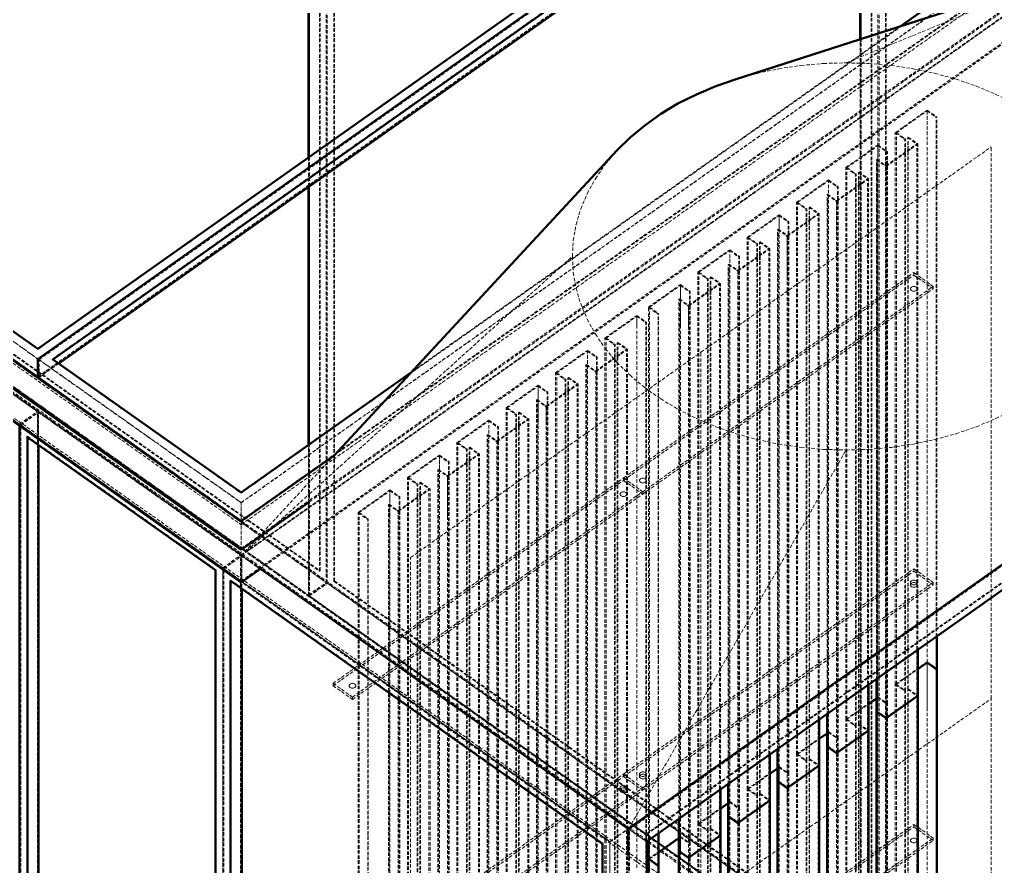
# Model space of a CAD drawing. Header units: millimetres. Extents: x 589 to 12190, y 300 to 8700.
# Drawn here: x 1820 to 2890, y 2144 to 3072 of the extents above; entities that cross this region are included whole.
import ezdxf

# ---------------------------------------------------------------- set-up
doc = ezdxf.new("R2010")
doc.units = ezdxf.units.MM
doc.linetypes.add('Hidden', pattern=[15, 5, -3, 5, -2])
for name, color, linetype, lineweight in [('Default', 7, 'Continuous', 50), ('Edges', 7, 'Hidden', 15), ('HiddenEdges', 2, 'Hidden', 15), ('HiddenSilhouettes', 2, 'Hidden', 15), ('HiddenWires', 7, 'Hidden', 15), ('Silhouettes', 7, 'Continuous', 50), ('Wires', 7, 'Hidden', 15)]:
    doc.layers.add(name, color=color, linetype=linetype, lineweight=lineweight)

# ---------------------------------------------------------------- blocks, each defined once
blk = doc.blocks.new('Isometric')
at = {"layer": 'Edges'}
for points in [[(170.6, 527), (170.6, 1573.5)], [(-1895, 1297.1), (70.7, -92.9)], [(975.8, 698.7), (975.8, 1005)], [(976.7, 699), (976.7, 1003.5)], [(-1032.4, 801.4), (-226.3, 231.4)], [(954.6, 664.1), (1209.1, 768.1)], [(793.9, 640.3), (824.7, 648.8), (856.4, 655.5), (888.8, 660.3), (921.6, 663.2), (954.6, 664.1)], [(954.6, 664.1), (987.6, 663.2), (1020.4, 660.3), (1052.8, 655.5), (1084.5, 648.8), (1115.3, 640.3), (1145, 630), (1173.4, 618.1), (1200.3, 604.5), (1225.5, 589.4), (1248.9, 572.8), (1270.3, 555), (1289.5, 536), (1306.4, 515.9), (1320.9, 494.9), (1332.9, 473.1), (1342.4, 450.7), (1349.1, 427.8), (1353.2, 404.6), (1354.6, 381.3)], [(554.6, 381.3), (556, 404.6), (560, 427.8), (566.8, 450.7), (576.3, 473.1), (588.3, 494.9), (602.8, 515.9), (619.7, 536)], [(170.6, 107), (170.6, 483.9)], [(170.6, 34.3), (554.6, 381.3)], [(554.6, 381.3), (556, 357.9), (560, 334.7), (566.8, 311.8), (576.3, 289.4), (588.3, 267.7), (602.8, 246.7), (619.7, 226.6), (638.9, 207.6), (660.3, 189.7), (683.7, 173.2), (708.9, 158.1), (735.8, 144.5), (764.2, 132.5), (793.9, 122.3), (824.7, 113.8), (856.4, 107.1), (888.8, 102.3), (921.6, 99.4), (954.6, 98.4)], [(954.6, 98.4), (987.6, 99.4), (1020.4, 102.3), (1052.8, 107.1), (1084.5, 113.8), (1115.3, 122.3), (1145, 132.5), (1173.4, 144.5), (1200.3, 158.1), (1225.5, 173.2), (1248.9, 189.7), (1270.3, 207.6), (1289.5, 226.6), (1306.4, 246.7), (1320.9, 267.7), (1332.9, 289.4), (1342.4, 311.8), (1349.1, 334.7), (1353.2, 357.9), (1354.6, 381.3)], [(-226.3, 231.4), (70.7, 21.4)], [(70.7, 21.4), (278.9, 168.6)], [(-242.5, -1550.9), (-242.5, 117.9)], [(637.2, -454.4), (954.6, 98.4)], [(70.7, -5.5), (70.7, 21.4)], [(78, -49.3), (112.6, -18)], [(70.7, -47.6), (70.7, -45.5)], [(70.7, -55.9), (70.7, -47.6)], [(43.8, -1764), (43.8, -76)], [(54.4, -1760.9), (54.4, -92.1)], [(70.7, -95), (70.7, -92.9)], [(72.1, -94), (609.5, -474)], [(1073, -212.2), (1073, -183.9)], [(1086.3, -221.6), (1086.3, -174.5)], [(1073, -1018.3), (1073, -212.2)], [(1012.9, -293.5), (1012.9, -226.4)], [(1086.3, -1027.7), (1086.3, -221.6)], [(940.8, -344.5), (940.8, -277.4)], [(1012.9, -1099.6), (1012.9, -293.5)], [(868.7, -395.5), (868.7, -328.4)], [(940.8, -1150.6), (940.8, -344.5)], [(796.6, -446.5), (796.6, -379.4)], [(868.7, -1201.6), (868.7, -395.5)], [(724.4, -497.5), (724.4, -430.4)], [(796.6, -1252.6), (796.6, -446.5)], [(679.9, -509), (679.9, -461.9)], [(636.4, -628.5), (636.4, -488.8)], [(724.4, -1303.6), (724.4, -497.5)], [(679.9, -1315.1), (679.9, -509)]]:
    blk.add_lwpolyline(points, dxfattribs=at)
for points in [[(-1895, 1344.5, 0), (70.7, -45.5, 0)], [(-1842.7, 1297.1, 0), (70.7, -55.9, 0)], [(-205.1, 231.4, 0), (975.8, 1066.4, 0)], [(662.4, -473.4, 0), (1468.5, 96.6, 0)], [(70.7, -45.5, 0), (170.6, 25.1, 0)], [(70.7, -55.9, 0), (77.8, -50.9, 0)], [(70.7, -92.9, 0), (103.3, -69.8, 0)], [(609.5, -474, 0), (636.4, -455, 0)], [(636.4, -455, 0), (662.4, -473.4, 0)], [(609.5, -2164, 0), (609.5, -474, 0)], [(662.4, -2163.4, 0), (662.4, -473.4, 0)]]:
    blk.add_polyline3d(points, dxfattribs=at)
blk.add_polyline3d([(636.4, -455.9, 0)], close=True, dxfattribs=at)
at = {"layer": 'HiddenEdges'}
for points in [[(186, -77.9), (186, 1590.9)], [(196.6, -96), (196.6, 1594)], [(196.6, -96.3), (196.6, 1591.9)], [(206.3, -93.5), (206.3, 1575.3)], [(992.1, -647.9), (992.1, 1020.9)], [(976.7, -685.2), (976.7, 1004.7)], [(1012.4, -663.5), (1012.4, 1005.3)], [(70.7, 35.5), (1251.6, 870.5)], [(-1030.7, 800.5), (-226.3, 231.7)], [(70.7, -55.9), (1272.8, 794.1)], [(-1030.7, 774.5), (-226.3, 205.7)], [(103.3, -69.8), (1298, 774.9)], [(170.6, 25.1), (1221.3, 768.1)], [(-1032.4, 724.1), (-226.3, 154.1)], [(-1031.5, 723.5), (-227.1, 154.7)], [(-1059.2, 706), (-253.1, 136)], [(-1057.5, 705.1), (-253.1, 136.3)], [(976.7, -684.7), (976.7, 699)], [(975.8, -685), (975.8, 698.7)], [(1073, 558.6), (1073, 595.1)], [(1086.3, -174.5), (1086.3, 584.5)], [(1000.9, 488.8), (1000.9, 544.1)], [(1000.9, -263.2), (1000.9, 542.9)], [(1040.5, -254), (1040.5, 552.1)], [(1045.5, -250.5), (1045.5, 555.6)], [(1014.2, -272.6), (1014.2, 533.5)], [(170.6, 483.9), (170.6, 527)], [(999.6, -282.9), (999.6, 523.2)], [(1012.9, 488.8), (1012.9, 513.8)], [(968.4, -305), (968.4, 501.1)], [(973.3, -301.5), (973.3, 504.6)], [(1012.9, -226.4), (1012.9, 512.6)], [(928.8, 488.8), (928.8, 493.1)], [(928.8, -314.2), (928.8, 491.9)], [(-609.5, 474), (196.6, -96)], [(-609.5, 473.7), (194.9, -95.1)], [(-599.8, 476.5), (185.1, -78.5)], [(927.5, -333.9), (927.5, 472.2)], [(942.1, -323.6), (942.1, 482.5)], [(940.8, 419), (940.8, 462.8)], [(940.8, -277.4), (940.8, 461.6)], [(-636.4, 455), (1087.2, -763.7)], [(-635.5, 455.3), (168.9, -113.5)], [(-635.5, 454.8), (170.6, -115.2)], [(-634.3, 454.4), (1842.7, -1297.1)], [(856.7, 419), (856.7, 442.1)], [(896.3, -356), (896.3, 450.1)], [(901.2, -352.5), (901.2, 453.6)], [(856.7, -365.2), (856.7, 440.9)], [(870, -374.6), (870, 431.5)], [(-608.1, 425.5), (1895, -1344.5)], [(855.4, -384.9), (855.4, 421.2)], [(829.1, -403.5), (829.1, 402.6)], [(868.7, -328.4), (868.7, 410.6)], [(784.5, -416.2), (784.5, 389.9)], [(824.1, -407), (824.1, 399.1)], [(797.8, -425.6), (797.8, 380.5)], [(783.3, -435.9), (783.3, 370.2)], [(796.6, 349.1), (796.6, 360.8)], [(796.6, -379.4), (796.6, 359.6)], [(1053.6, 354.1), (1053.6, 357.6)], [(752, -458), (752, 348.1)], [(757, -454.5), (757, 351.6)], [(712.4, 279.3), (712.4, 340.1)], [(712.4, -467.2), (712.4, 338.9)], [(725.7, -476.6), (725.7, 329.5)], [(711.1, -486.9), (711.1, 319.2)], [(724.4, 279.3), (724.4, 309.8)], [(724.4, -430.4), (724.4, 308.6)], [(648.8, 279.3), (648.8, 295.1)], [(648.8, -512.2), (648.8, 293.9)], [(679.9, -461.9), (679.9, 297.1)], [(662.1, -521.6), (662.1, 284.5)], [(576.6, 209.5), (576.6, 244.1)], [(576.6, -563.2), (576.6, 242.9)], [(616.2, -554), (616.2, 252.1)], [(621.2, -550.5), (621.2, 255.6)], [(-226.3, 205.7), (-226.3, 231.7)], [(-205.1, 230.5), (70.7, 35.5)], [(589.9, -572.6), (589.9, 233.5)], [(575.4, -582.9), (575.4, 223.2)], [(-224.6, 204.5), (70.7, -4.3)], [(544.1, -605), (544.1, 201.1)], [(549.1, -601.5), (549.1, 204.6)], [(588.7, -593.5), (588.7, 212.6)], [(504.5, 139.7), (504.5, 193.1)], [(504.5, -614.2), (504.5, 191.9)], [(503.2, -633.9), (503.2, 172.2)], [(517.8, -623.6), (517.8, 182.5)], [(516.5, -644.5), (516.5, 161.6)], [(-253.1, 136.3), (-227.1, 154.7)], [(-227.1, -1533.5), (-227.1, 154.7)], [(-226.3, -1535), (-226.3, 155)], [(-226.3, -1535.8), (-226.3, 154.1)], [(-226.3, 154.1), (70.7, -55.9)], [(-225.4, 153.5), (69.9, -55.3)], [(472, -656), (472, 150.1)], [(476.9, -652.5), (476.9, 153.6)], [(-253.1, -1551.9), (-253.1, 136.3)], [(-253.1, 136), (43.8, -74)], [(-251.4, 135.1), (43.8, -73.7)], [(432.4, 139.7), (432.4, 142.1)], [(432.4, -665.2), (432.4, 140.9)], [(445.7, -674.6), (445.7, 131.5)], [(-241.7, 118.5), (34.1, -76.5)], [(431.1, -684.9), (431.1, 121.2)], [(170.6, -114.7), (170.6, 107)], [(404.8, -703.5), (404.8, 102.6)], [(444.4, 69.8), (444.4, 111.8)], [(444.4, -695.5), (444.4, 110.6)], [(360.3, 69.8), (360.3, 91.1)], [(360.3, -716.2), (360.3, 89.9)], [(399.9, -707), (399.9, 99.1)], [(373.6, -725.6), (373.6, 80.5)], [(359, -735.9), (359, 70.2)], [(372.3, 0), (372.3, 60.8)], [(372.3, -746.5), (372.3, 59.6)], [(662.4, -462.6), (1416.5, 70.6)], [(327.7, -758), (327.7, 48.1)], [(332.7, -754.5), (332.7, 51.6)], [(70.7, 35.5), (70.7, 36.4)], [(112.6, -18), (170.6, 34.3)], [(288.1, 0), (288.1, 40.1)], [(288.1, -767.2), (288.1, 38.9)], [(301.4, -776.6), (301.4, 29.5)], [(70.7, -4.3), (70.7, 21.7)], [(286.9, -786.9), (286.9, 19.2)], [(300.2, -69.8), (300.2, 9.8)], [(300.2, -797.5), (300.2, 8.6)], [(70.7, -55), (70.7, -5.5)], [(255.6, -809), (255.6, -2.9)], [(43.8, -74), (70.7, -55)], [(43.8, -73.7), (69.9, -55.3)], [(69.9, -1743.5), (69.9, -55.3)], [(70.7, -55.9), (78, -49.3)], [(70.7, -1745), (70.7, -55)], [(169.7, -115), (169.7, -69.8)], [(33.2, -77.1), (34.1, -76.5)], [(34.1, -1745.3), (34.1, -76.5)], [(43.8, -1761.9), (43.8, -73.7)], [(43.8, -76), (43.8, -74)], [(43.8, -74), (72.1, -94)], [(45.5, -74.9), (609.5, -473.7)], [(1053.6, -78.7), (1053.6, -75.1)], [(55.3, -91.5), (599.8, -476.5)], [(170.6, -114.7), (196.6, -96.3)], [(196.6, -96.3), (1001, -665.1)], [(206.3, -93.5), (207.2, -92.9)], [(170.6, -114.7), (975, -683.5)], [(1073, -279.3), (1073, -211)], [(1040.5, -1060.1), (1040.5, -254)], [(1045.5, -1056.6), (1045.5, -250.5)], [(233.3, -265.9), (233.3, -262.4)], [(1000.9, -279.3), (1000.9, -262)], [(1000.9, -1069.3), (1000.9, -263.2)], [(999.6, -1089), (999.6, -282.9)], [(1014.2, -1078.7), (1014.2, -272.6)], [(928.8, -349.1), (928.8, -313)], [(968.4, -1111.1), (968.4, -305)], [(973.3, -1107.6), (973.3, -301.5)], [(928.8, -1120.3), (928.8, -314.2)], [(942.1, -1129.7), (942.1, -323.6)], [(927.5, -1140), (927.5, -333.9)], [(896.3, -1162.1), (896.3, -356)], [(901.2, -1158.6), (901.2, -352.5)], [(940.8, -349.1), (940.8, -343.3)], [(856.7, -1171.3), (856.7, -365.2)], [(855.4, -1191), (855.4, -384.9)], [(870, -1180.7), (870, -374.6)], [(657.6, -398.7), (657.6, -395.1)], [(868.7, -419), (868.7, -394.3)], [(824.1, -1213.1), (824.1, -407)], [(829.1, -1209.6), (829.1, -403.5)], [(784.5, -419), (784.5, -415)], [(784.5, -1222.3), (784.5, -416.2)], [(797.8, -1231.7), (797.8, -425.6)], [(783.3, -1242), (783.3, -435.9)], [(609.5, -473.7), (635.5, -455.3)], [(635.5, -2143.5), (635.5, -455.3)], [(636.4, -455.9), (637.2, -454.4)], [(757, -1260.6), (757, -454.5)], [(1053.6, -452), (1053.6, -448.5)], [(662.4, -2100.6), (662.4, -462.6)], [(662.4, -462.6), (663.3, -463.2)], [(712.4, -1273.3), (712.4, -467.2)], [(752, -1264.1), (752, -458)], [(599.8, -2145.3), (599.8, -476.5)], [(609.5, -2161.9), (609.5, -473.7)], [(725.7, -1282.7), (725.7, -476.6)], [(711.1, -1293), (711.1, -486.9)], [(724.4, -558.6), (724.4, -496.3)]]:
    blk.add_lwpolyline(points, dxfattribs=at)
for points in [[(-1838.5, 1295, 0), (70.7, -55, 0)], [(-226.3, 245.5, 0), (954.6, 1080.5, 0)], [(-226.3, 231.7, 0), (974.1, 1080.5, 0)], [(-226.3, 205.7, 0), (974.1, 1054.5, 0)], [(1002.7, -666.3, 0), (1002.7, 1021.9, 0)], [(70.7, 21.7, 0), (1271.1, 870.5, 0)], [(70.7, -4.3, 0), (1271.1, 844.5, 0)], [(-1011.2, 800.5, 0), (-226.3, 245.5, 0)], [(70.7, -55, 0), (1272.8, 795, 0)], [(77.8, -50.9, 0), (1271.9, 793.5, 0)], [(278.9, 168.6, 0), (1072.7, 729.8, 0)], [(1073, -183.9, 0), (1073, 593.9, 0)], [(-608.1, 472.9, 0), (1895, -1297.1, 0)], [(868.7, 349.1, 0), (868.7, 411.8, 0)], [(784.5, 349.1, 0), (784.5, 391.1, 0)], [(-226.3, 245.5, 0), (-226.3, 246.4, 0)], [(-224.6, 230.5, 0), (70.7, 21.7, 0)], [(588.7, 209.5, 0), (588.7, 213.8, 0)], [(516.5, 139.7, 0), (516.5, 162.8, 0)], [(-225.4, -1535.2, 0), (-225.4, 154.7, 0)], [(70.7, -47.6, 0), (70.7, -10.6, 0)], [(70.7, -55.9, 0), (636.4, -455.9, 0)], [(71.6, -1745.2, 0), (71.6, -55.3, 0)], [(71.6, -56.5, 0), (635.5, -455.3, 0)], [(196.6, -96, 0), (1002.7, -666, 0)], [(206.3, -93.5, 0), (991.2, -648.5, 0)], [(170.6, -115.2, 0), (976.7, -685.2, 0)], [(1012.9, -349.1, 0), (1012.9, -292.3, 0)], [(856.7, -419, 0), (856.7, -364, 0)], [(636.4, -455.9, 0), (637.2, -455.3, 0)], [(638.1, -455.9, 0), (663.3, -473.7, 0)], [(796.6, -488.8, 0), (796.6, -445.3, 0)], [(712.4, -488.8, 0), (712.4, -466, 0)], [(598.9, -477.1, 0), (599.8, -476.5, 0)]]:
    blk.add_polyline3d(points, dxfattribs=at)
at = {"layer": 'HiddenSilhouettes'}
for points in [[(185.1, -78.5), (185.1, 1590.3)], [(194.9, -95.1), (194.9, 1593.1)], [(207.2, -92.9), (207.2, 1575.9)], [(-226.3, 204.5), (975.8, 1054.5)], [(991.2, -648.5), (991.2, 1020.3)], [(1001, -665.1), (1001, 1023.1)], [(1013.3, -662.9), (1013.3, 1005.9)], [(70.7, -10.6), (1277, 842.4)], [(170.6, 23), (1224.3, 768.1)], [(206.5, 90.5), (1142.3, 752.2)], [(-1032.4, 725), (-226.3, 155)], [(-1031.5, 724.7), (-225.4, 154.7)], [(319.4, 212.2), (1033.8, 717.4)], [(975, -683.5), (975, 698.5)], [(1073, 595.1), (1087.2, 585.1)], [(1073, 593.9), (1086.3, 584.5)], [(1087.2, -173.9), (1087.2, 585.1)], [(1026.4, -244), (1026.4, 562.1)], [(1028.1, -244), (1028.1, 562.1)], [(1028.1, 562.1), (1041.4, 552.7)], [(954.2, 511.1), (1000.9, 544.1)], [(1000.9, 544.1), (1015.1, 534.1)], [(1000.9, 542.9), (1014.2, 533.5)], [(1041.4, -253.4), (1041.4, 552.7)], [(1044.6, 555), (1045.5, 555.6)], [(1044.6, -251.1), (1044.6, 555)], [(1044.6, 555), (1057.9, 545.6)], [(1057.9, -260.5), (1057.9, 545.6)], [(1059.6, -193.4), (1059.6, 545.6)], [(1015.1, -272), (1015.1, 534.1)], [(168.9, 482.7), (168.9, 525.8)], [(169.7, 483.3), (169.7, 526.4)], [(998.8, -236.4), (998.8, 522.6)], [(954.2, -295), (954.2, 511.1)], [(954.2, 511.1), (968.4, 501.1)], [(955.9, -295), (955.9, 511.1)], [(955.9, 511.1), (969.2, 501.7)], [(969.2, -304.4), (969.2, 501.7)], [(972.5, 504), (973.3, 504.6)], [(972.5, -302.1), (972.5, 504)], [(972.5, 504), (985.8, 494.6)], [(883.8, 460.1), (928.8, 491.9)], [(928.8, 493.1), (942.9, 483.1)], [(928.8, 491.9), (942.1, 482.5)], [(940.8, 461.6), (987.5, 494.6)], [(985.8, -311.5), (985.8, 494.6)], [(987.5, -244.4), (987.5, 494.6)], [(-608.1, 475), (1865.3, -1274)], [(-598.9, 477.1), (186, -77.9)], [(942.9, -323), (942.9, 483.1)], [(882.1, -346), (882.1, 460.1)], [(882.1, 460.1), (896.3, 450.1)], [(883.8, -346), (883.8, 460.1)], [(883.8, 460.1), (897.1, 450.7)], [(-636.4, 454.2), (169.7, -115.8)], [(856.7, 442.1), (870.8, 432.1)], [(868.7, 411.8), (913.7, 443.6)], [(897.1, -355.4), (897.1, 450.7)], [(900.4, -353.1), (900.4, 453)], [(913.7, -362.5), (913.7, 443.6)], [(915.3, -295.4), (915.3, 443.6)], [(856.7, 440.9), (870, 431.5)], [(870, 431.5), (870.8, 432.1)], [(870.8, -374), (870.8, 432.1)], [(-608.1, 427.6), (1863, -1319.7)], [(854.5, 420.6), (855.4, 421.2)], [(854.5, -338.4), (854.5, 420.6)], [(-636.4, 405.5), (663.3, -513.5)], [(-634.3, 409.1), (1842.7, -1342.4)], [(810, -397), (810, 409.1)], [(810, 409.1), (824.1, 399.1)], [(811.7, -397), (811.7, 409.1)], [(811.7, 409.1), (825, 399.7)], [(825, -406.4), (825, 399.7)], [(828.2, -404.1), (828.2, 402)], [(829.1, 402.6), (843.2, 392.6)], [(636.4, -455.9), (1838.5, 394.1)], [(737.9, 358.1), (784.5, 391.1)], [(784.5, 389.9), (797.8, 380.5)], [(796.6, 360.8), (841.5, 392.6)], [(841.5, -413.5), (841.5, 392.6)], [(843.2, -346.4), (843.2, 392.6)], [(798.7, -425), (798.7, 381.1)], [(629.3, 57.6), (1053.6, 357.6)], [(737.9, -448), (737.9, 358.1)], [(739.6, -448), (739.6, 358.1)], [(739.6, 358.1), (752.9, 348.7)], [(782.4, -389.4), (782.4, 369.6)], [(783.3, 370.2), (796.6, 360.8)], [(1053.6, 357.6), (1081.9, 337.6)], [(629.3, 54.1), (1053.6, 354.1)], [(752.9, -457.4), (752.9, 348.7)], [(756.1, -455.1), (756.1, 351)], [(756.1, 351), (769.4, 341.6)], [(757, 351.6), (771.1, 341.6)], [(1053.6, 354.1), (1081.9, 334.1)], [(657.6, 37.6), (1081.9, 337.6)], [(657.6, 34.1), (1081.9, 334.1)], [(712.4, 340.1), (726.6, 330.1)], [(712.4, 338.9), (725.7, 329.5)], [(724.4, 308.6), (771.1, 341.6)], [(725.7, 329.5), (726.6, 330.1)], [(726.6, -476), (726.6, 330.1)], [(769.4, -464.5), (769.4, 341.6)], [(771.1, -397.4), (771.1, 341.6)], [(1081.9, 334.1), (1081.9, 337.6)], [(710.3, -440.4), (710.3, 318.6)], [(710.3, 318.6), (724.4, 308.6)], [(711.1, 319.2), (724.4, 309.8)], [(665.7, -471.9), (665.7, 307.1)], [(667.4, -499), (667.4, 307.1)], [(667.4, 307.1), (680.7, 297.7)], [(603.8, 262.1), (648.8, 293.9)], [(648.8, 293.9), (662.1, 284.5)], [(679.9, 297.1), (680.7, 297.7)], [(680.7, -461.3), (680.7, 297.7)], [(662.9, -521), (662.9, 285.1)], [(602.1, -544), (602.1, 262.1)], [(602.1, 262.1), (616.2, 252.1)], [(603.8, -544), (603.8, 262.1)], [(603.8, 262.1), (617.1, 252.7)], [(531.7, 211.1), (576.6, 242.9)], [(576.6, 242.9), (589.9, 233.5)], [(588.7, 212.6), (635.3, 245.6)], [(617.1, -553.4), (617.1, 252.7)], [(620.3, -551.1), (620.3, 255)], [(633.6, -560.5), (633.6, 245.6)], [(635.3, -560.5), (635.3, 245.6)], [(-224.6, 204.5), (-224.6, 230.5)], [(-205.1, 230.5), (-205.1, 231.4)], [(590.8, -572), (590.8, 234.1)], [(574.5, 222.6), (575.4, 223.2)], [(574.5, -583.5), (574.5, 222.6)], [(575.4, 223.2), (588.7, 213.8)], [(530, -595), (530, 211.1)], [(531.7, -595), (531.7, 211.1)], [(531.7, 211.1), (545, 201.7)], [(544.1, 201.1), (545, 201.7)], [(545, -604.4), (545, 201.7)], [(548.2, 204), (549.1, 204.6)], [(548.2, -602.1), (548.2, 204)], [(457.9, 160.1), (504.5, 193.1)], [(504.5, 193.1), (518.7, 183.1)], [(516.5, 162.8), (561.5, 194.6)], [(561.5, -611.5), (561.5, 194.6)], [(563.2, -611.5), (563.2, 194.6)], [(502.4, -634.5), (502.4, 171.6)], [(502.4, 171.6), (516.5, 161.6)], [(503.2, 172.2), (516.5, 162.8)], [(517.8, 182.5), (518.7, 183.1)], [(518.7, -623), (518.7, 183.1)], [(457.9, -646), (457.9, 160.1)], [(457.9, 160.1), (472, 150.1)], [(459.5, -646), (459.5, 160.1)], [(-253.1, 136), (-226.3, 155)], [(-251.4, 135.1), (-225.4, 153.5)], [(-226.3, 155), (70.7, -55)], [(-226.3, 154.1), (-225.4, 154.7)], [(472, 150.1), (472.8, 150.7)], [(472.8, -655.4), (472.8, 150.7)], [(476.1, -653.1), (476.1, 153)], [(476.1, 153), (489.4, 143.6)], [(476.9, 153.6), (491.1, 143.6)], [(489.4, -662.5), (489.4, 143.6)], [(491.1, -662.5), (491.1, 143.6)], [(-253.1, 134), (-253.1, 136)], [(-251.4, -1553.1), (-251.4, 135.1)], [(432.4, 140.9), (445.7, 131.5)], [(445.7, 131.5), (446.5, 132.1)], [(446.5, -674), (446.5, 132.1)], [(-242.5, 117.9), (-241.7, 118.5)], [(-241.7, 117.3), (-241.7, 118.5)], [(430.3, 120.6), (431.1, 121.2)], [(430.3, -685.5), (430.3, 120.6)], [(430.3, 120.6), (444.4, 110.6)], [(431.1, 121.2), (444.4, 111.8)], [(168.9, -113.5), (168.9, 105.8)], [(169.7, -115.8), (169.7, 106.4)], [(385.7, -697), (385.7, 109.1)], [(387.4, -697), (387.4, 109.1)], [(387.4, 109.1), (400.7, 99.7)], [(404, 102), (404.8, 102.6)], [(404, -704.1), (404, 102)], [(404.8, 102.6), (419, 92.6)], [(638.1, -455.9), (1442.5, 112.9)], [(313.6, 58.1), (360.3, 91.1)], [(360.3, 89.9), (373.6, 80.5)], [(400.7, -706.4), (400.7, 99.7)], [(417.3, -713.5), (417.3, 92.6)], [(419, -713.5), (419, 92.6)], [(374.4, -725), (374.4, 81.1)], [(313.6, -748), (313.6, 58.1)], [(313.6, 58.1), (327.7, 48.1)], [(315.3, -748), (315.3, 58.1)], [(315.3, 58.1), (328.6, 48.7)], [(358.1, 69.6), (359, 70.2)], [(358.1, -736.5), (358.1, 69.6)], [(358.1, 69.6), (372.3, 59.6)], [(629.3, 57.6), (657.6, 37.6)], [(629.3, 54.1), (629.3, 57.6)], [(663.3, -463.2), (1417.3, 70)], [(205.1, -245.9), (629.3, 54.1)], [(327.7, 48.1), (328.6, 48.7)], [(328.6, -757.4), (328.6, 48.7)], [(331.8, 51), (332.7, 51.6)], [(331.8, -755.1), (331.8, 51)], [(331.8, 51), (345.1, 41.6)], [(629.3, 54.1), (657.6, 34.1)], [(288.1, 40.1), (302.3, 30.1)], [(288.1, 38.9), (301.4, 29.5)], [(300.2, 8.6), (346.8, 41.6)], [(301.4, 29.5), (302.3, 30.1)], [(302.3, -776), (302.3, 30.1)], [(345.1, -764.5), (345.1, 41.6)], [(346.8, -764.5), (346.8, 41.6)], [(657.6, 34.1), (657.6, 37.6)], [(286, 18.6), (286.9, 19.2)], [(286, -787.5), (286, 18.6)], [(241.5, -799), (241.5, 7.1)], [(241.5, 7.1), (255.6, -2.9)], [(243.2, -799), (243.2, 7.1)], [(256.5, -808.4), (256.5, -2.3)], [(45.5, -74.9), (71.6, -56.5)], [(70.7, -55), (99, -75)], [(70.7, -55.9), (71.6, -55.3)], [(170.6, -115.2), (170.6, -69.8)], [(45.5, -1763.1), (45.5, -74.9)], [(1053.6, -75.1), (1081.9, -95.1)], [(1053.6, -78.7), (1081.9, -98.7)], [(54.4, -92.1), (55.3, -91.5)], [(55.3, -92.7), (55.3, -91.5)], [(657.6, -398.7), (1081.9, -98.7)], [(1048.8, -97.8), (1050.1, -96.2), (1052.3, -95.3), (1054.9, -95.3), (1057.1, -96.2), (1058.4, -97.8), (1058.4, -99.6), (1057.1, -101.2), (1054.9, -102.1), (1052.3, -102.1), (1050.1, -101.2), (1048.8, -99.6)], [(1048.8, -99.6), (1048.8, -96.1)], [(1058.4, -97.8), (1058.4, -94.2)], [(1081.9, -98.7), (1081.9, -95.1)], [(169.7, -115.8), (975.8, -685.8)], [(1028.1, -244), (1059.6, -221.7)], [(205.1, -245.9), (205.1, -242.4)], [(205.1, -242.4), (233.3, -262.4)], [(205.1, -245.9), (233.3, -265.9)], [(1026.4, -1050.1), (1026.4, -244)], [(1028.1, -1050.1), (1028.1, -244)], [(1028.1, -244), (1041.4, -253.4)], [(1041.4, -1059.5), (1041.4, -253.4)], [(1044.6, -251.1), (1045.5, -250.5)], [(1044.6, -1057.2), (1044.6, -251.1)], [(1044.6, -251.1), (1057.9, -260.5)], [(954.2, -295), (1000.9, -262)], [(998.8, -264.7), (1000.9, -263.2)], [(1000.9, -262), (1015.1, -272)], [(1000.9, -263.2), (1014.2, -272.6)], [(1012.9, -292.3), (1057.9, -260.5)], [(1057.9, -1066.6), (1057.9, -260.5)], [(955.9, -295), (987.5, -272.7)], [(998.8, -283.5), (999.6, -282.9)], [(1015.1, -1078.1), (1015.1, -272)], [(954.2, -1101.1), (954.2, -295)], [(954.2, -295), (968.4, -305)], [(955.9, -1101.1), (955.9, -295)], [(955.9, -295), (969.2, -304.4)], [(882.1, -346), (928.8, -313)], [(940.8, -343.3), (985.8, -311.5)], [(969.2, -1110.5), (969.2, -304.4)], [(972.5, -302.1), (973.3, -301.5)], [(972.5, -1108.2), (972.5, -302.1)], [(972.5, -302.1), (985.8, -311.5)], [(973.3, -301.5), (987.5, -311.5)], [(985.8, -1117.6), (985.8, -311.5)], [(942.1, -323.6), (942.9, -323)], [(942.9, -1129.1), (942.9, -323)], [(882.1, -1152.1), (882.1, -346)], [(882.1, -346), (896.3, -356)], [(883.8, -1152.1), (883.8, -346)], [(883.8, -346), (897.1, -355.4)], [(897.1, -1161.5), (897.1, -355.4)], [(900.4, -1159.2), (900.4, -353.1)], [(900.4, -353.1), (913.7, -362.5)], [(854.5, -366.7), (856.7, -365.2)], [(856.7, -365.2), (870, -374.6)], [(868.7, -394.3), (913.7, -362.5)], [(913.7, -1168.6), (913.7, -362.5)], [(205.1, -675.1), (629.3, -375.1)], [(205.1, -678.7), (629.3, -378.7)], [(629.3, -375.1), (657.6, -395.1)], [(629.3, -378.7), (629.3, -375.1)], [(629.3, -378.7), (657.6, -398.7)], [(652.8, -377.8), (654.1, -376.2), (656.3, -375.3), (658.9, -375.3), (661.1, -376.2), (662.4, -377.8), (662.4, -379.6), (661.1, -381.2), (658.9, -382.1), (656.3, -382.1), (654.1, -381.2), (652.8, -379.6)], [(652.8, -379.6), (652.8, -376.1)], [(662.4, -377.8), (662.4, -374.2)], [(811.7, -397), (843.2, -374.7)], [(854.5, -385.5), (855.4, -384.9)], [(870.8, -1180.1), (870.8, -374)], [(233.3, -695.1), (657.6, -395.1)], [(624.5, -397.8), (625.8, -396.2), (628, -395.3), (630.6, -395.3), (632.9, -396.2), (634.2, -397.8), (634.2, -399.6), (632.9, -401.2), (630.6, -402.1), (628, -402.1), (625.8, -401.2), (624.5, -399.6)], [(624.5, -399.6), (624.5, -396.1)], [(634.2, -397.8), (634.2, -394.2)], [(810, -1203.1), (810, -397)], [(810, -397), (824.1, -407)], [(811.7, -1203.1), (811.7, -397)], [(811.7, -397), (825, -406.4)], [(796.6, -445.3), (841.5, -413.5)], [(825, -1212.5), (825, -406.4)], [(828.2, -404.1), (829.1, -403.5)], [(828.2, -1210.2), (828.2, -404.1)], [(828.2, -404.1), (841.5, -413.5)], [(829.1, -403.5), (843.2, -413.5)], [(841.5, -1219.6), (841.5, -413.5)], [(737.9, -448), (784.5, -415)], [(739.6, -448), (771.1, -425.7)], [(782.4, -417.7), (784.5, -416.2)], [(798.7, -1231.1), (798.7, -425)], [(638.1, -2144.1), (638.1, -455.9)], [(665.7, -722.7), (1053.6, -448.5)], [(665.7, -726.3), (1053.6, -452)], [(737.9, -1254.1), (737.9, -448)], [(737.9, -448), (752, -458)], [(739.6, -1254.1), (739.6, -448)], [(739.6, -448), (752.9, -457.4)], [(756.1, -1261.2), (756.1, -455.1)], [(756.1, -455.1), (769.4, -464.5)], [(757, -454.5), (771.1, -464.5)], [(665.7, -762.7), (1081.9, -468.5)], [(712.4, -466), (726.6, -476)], [(752.9, -1263.5), (752.9, -457.4)], [(769.4, -1270.6), (769.4, -464.5)], [(1081.9, -472), (1081.9, -468.5)], [(725.7, -476.6), (726.6, -476)], [(726.6, -1282.1), (726.6, -476)], [(667.4, -1305.1), (667.4, -499)]]:
    blk.add_lwpolyline(points, dxfattribs=at)
for points in [[(1048.8, -94.2), (1050.1, -92.6), (1052.3, -91.7), (1054.9, -91.7), (1057.1, -92.6), (1058.4, -94.2), (1058.4, -96.1), (1057.1, -97.6), (1054.9, -98.6), (1052.3, -98.6), (1050.1, -97.6), (1048.8, -96.1)], [(652.8, -374.2), (654.1, -372.6), (656.3, -371.7), (658.9, -371.7), (661.1, -372.6), (662.4, -374.2), (662.4, -376.1), (661.1, -377.6), (658.9, -378.6), (656.3, -378.6), (654.1, -377.6), (652.8, -376.1)], [(624.5, -394.2), (625.8, -392.6), (628, -391.7), (630.6, -391.7), (632.9, -392.6), (634.2, -394.2), (634.2, -396.1), (632.9, -397.6), (630.6, -398.6), (628, -398.6), (625.8, -397.6), (624.5, -396.1)]]:
    blk.add_lwpolyline(points, close=True, dxfattribs=at)
for points in [[(-1842.7, 1342.4, 0), (70.7, -10.6, 0)], [(-224.6, 230.5, 0), (975.8, 1079.3, 0)], [(99, -75, 0), (1299.7, 774, 0)], [(1026.4, 562.1, 0), (1073, 595.1, 0)], [(1028.1, 562.1, 0), (1073, 593.9, 0)], [(1086.3, 584.5, 0), (1087.2, 585.1, 0)], [(1026.4, 562.1, 0), (1040.5, 552.1, 0)], [(955.9, 511.1, 0), (1000.9, 542.9, 0)], [(1012.9, 513.8, 0), (1057.9, 545.6, 0)], [(1012.9, 512.6, 0), (1059.6, 545.6, 0)], [(1040.5, 552.1, 0), (1041.4, 552.7, 0)], [(1045.5, 555.6, 0), (1059.6, 545.6, 0)], [(1014.2, 533.5, 0), (1015.1, 534.1, 0)], [(998.8, 522.6, 0), (999.6, 523.2, 0)], [(998.8, 522.6, 0), (1012.9, 512.6, 0)], [(999.6, 523.2, 0), (1012.9, 513.8, 0)], [(968.4, 501.1, 0), (969.2, 501.7, 0)], [(973.3, 504.6, 0), (987.5, 494.6, 0)], [(882.1, 460.1, 0), (928.8, 493.1, 0)], [(940.8, 462.8, 0), (985.8, 494.6, 0)], [(926.7, 471.6, 0), (927.5, 472.2, 0)], [(926.7, -287.4, 0), (926.7, 471.6, 0)], [(926.7, 471.6, 0), (940.8, 461.6, 0)], [(927.5, 472.2, 0), (940.8, 462.8, 0)], [(942.1, 482.5, 0), (942.9, 483.1, 0)], [(810, 409.1, 0), (856.7, 442.1, 0)], [(868.7, 410.6, 0), (915.3, 443.6, 0)], [(896.3, 450.1, 0), (897.1, 450.7, 0)], [(900.4, 453, 0), (901.2, 453.6, 0)], [(900.4, 453, 0), (913.7, 443.6, 0)], [(901.2, 453.6, 0), (915.3, 443.6, 0)], [(811.7, 409.1, 0), (856.7, 440.9, 0)], [(854.5, 420.6, 0), (868.7, 410.6, 0)], [(855.4, 421.2, 0), (868.7, 411.8, 0)], [(824.1, 399.1, 0), (825, 399.7, 0)], [(828.2, 402, 0), (829.1, 402.6, 0)], [(828.2, 402, 0), (841.5, 392.6, 0)], [(739.6, 358.1, 0), (784.5, 389.9, 0)], [(784.5, 391.1, 0), (798.7, 381.1, 0)], [(796.6, 359.6, 0), (843.2, 392.6, 0)], [(797.8, 380.5, 0), (798.7, 381.1, 0)], [(737.9, 358.1, 0), (752, 348.1, 0)], [(782.4, 369.6, 0), (783.3, 370.2, 0)], [(782.4, 369.6, 0), (796.6, 359.6, 0)], [(752, 348.1, 0), (752.9, 348.7, 0)], [(756.1, 351, 0), (757, 351.6, 0)], [(665.7, 307.1, 0), (712.4, 340.1, 0)], [(667.4, 307.1, 0), (712.4, 338.9, 0)], [(724.4, 309.8, 0), (769.4, 341.6, 0)], [(710.3, 318.6, 0), (711.1, 319.2, 0)], [(665.7, 307.1, 0), (679.9, 297.1, 0)], [(602.1, 262.1, 0), (648.8, 295.1, 0)], [(648.8, 295.1, 0), (662.9, 285.1, 0)], [(662.1, 284.5, 0), (662.9, 285.1, 0)], [(530, 211.1, 0), (576.6, 244.1, 0)], [(576.6, 244.1, 0), (590.8, 234.1, 0)], [(588.7, 213.8, 0), (633.6, 245.6, 0)], [(616.2, 252.1, 0), (617.1, 252.7, 0)], [(620.3, 255, 0), (621.2, 255.6, 0)], [(620.3, 255, 0), (633.6, 245.6, 0)], [(621.2, 255.6, 0), (635.3, 245.6, 0)], [(-205.1, 230.5, 0), (-204.5, 230.9, 0)], [(589.9, 233.5, 0), (590.8, 234.1, 0)], [(-224.6, 204.5, 0), (-195.8, 224.8, 0)], [(574.5, 222.6, 0), (588.7, 212.6, 0)], [(530, 211.1, 0), (544.1, 201.1, 0)], [(548.2, 204, 0), (561.5, 194.6, 0)], [(549.1, 204.6, 0), (563.2, 194.6, 0)], [(459.5, 160.1, 0), (504.5, 191.9, 0)], [(504.5, 191.9, 0), (517.8, 182.5, 0)], [(516.5, 161.6, 0), (563.2, 194.6, 0)], [(502.4, 171.6, 0), (503.2, 172.2, 0)], [(459.5, 160.1, 0), (472.8, 150.7, 0)], [(-225.4, 154.7, 0), (71.6, -55.3, 0)], [(-225.4, 105.8, 0), (-225.4, 153.5, 0)], [(444.4, 111.8, 0), (489.4, 143.6, 0)], [(444.4, 110.6, 0), (491.1, 143.6, 0)], [(476.1, 153, 0), (476.9, 153.6, 0)], [(385.7, 109.1, 0), (432.4, 142.1, 0)], [(387.4, 109.1, 0), (432.4, 140.9, 0)], [(432.4, 142.1, 0), (446.5, 132.1, 0)], [(385.7, 109.1, 0), (399.9, 99.1, 0)], [(404, 102, 0), (417.3, 92.6, 0)], [(70.7, -55.9, 0), (206.5, 90.5, 0)], [(315.3, 58.1, 0), (360.3, 89.9, 0)], [(360.3, 91.1, 0), (374.4, 81.1, 0)], [(372.3, 60.8, 0), (417.3, 92.6, 0)], [(372.3, 59.6, 0), (419, 92.6, 0)], [(399.9, 99.1, 0), (400.7, 99.7, 0)], [(373.6, 80.5, 0), (374.4, 81.1, 0)], [(205.1, -242.4, 0), (629.3, 57.6, 0)], [(359, 70.2, 0), (372.3, 60.8, 0)], [(332.7, 51.6, 0), (346.8, 41.6, 0)], [(233.3, -262.4, 0), (657.6, 37.6, 0)], [(233.3, -265.9, 0), (657.6, 34.1, 0)], [(241.5, 7.1, 0), (288.1, 40.1, 0)], [(243.2, 7.1, 0), (288.1, 38.9, 0)], [(300.2, 9.8, 0), (345.1, 41.6, 0)], [(286, 18.6, 0), (300.2, 8.6, 0)], [(286.9, 19.2, 0), (300.2, 9.8, 0)], [(243.2, 7.1, 0), (256.5, -2.3, 0)], [(255.6, -2.9, 0), (256.5, -2.3, 0)], [(70.7, -1745.8, 0), (70.7, -55.9, 0)], [(71.6, -55.3, 0), (637.2, -455.3, 0)], [(71.6, -104.2, 0), (71.6, -56.5, 0)], [(185.1, -78.5, 0), (186, -77.9, 0)], [(629.3, -375.1, 0), (1053.6, -75.1, 0)], [(629.3, -378.7, 0), (1053.6, -78.7, 0)], [(168.9, -113.5, 0), (194.9, -95.1, 0)], [(169.7, -115, 0), (196.6, -96, 0)], [(207.2, -92.9, 0), (992.1, -647.9, 0)], [(657.6, -395.1, 0), (1081.9, -95.1, 0)], [(169.7, -115, 0), (177.7, -120.6, 0)], [(169.7, -115.8, 0), (170.6, -115.2, 0)], [(1026.4, -244, 0), (1073, -211, 0)], [(1073, -211, 0), (1087.2, -221, 0)], [(1026.4, -244, 0), (1040.5, -254, 0)], [(1040.5, -254, 0), (1041.4, -253.4, 0)], [(1045.5, -250.5, 0), (1059.6, -260.5, 0)], [(999.6, -282.9, 0), (1012.9, -292.3, 0)], [(1014.2, -272.6, 0), (1015.1, -272, 0)], [(928.8, -313, 0), (942.9, -323, 0)], [(968.4, -305, 0), (969.2, -304.4, 0)], [(883.8, -346, 0), (915.3, -323.7, 0)], [(926.7, -315.7, 0), (928.8, -314.2, 0)], [(928.8, -314.2, 0), (942.1, -323.6, 0)], [(926.7, -334.5, 0), (927.5, -333.9, 0)], [(927.5, -333.9, 0), (940.8, -343.3, 0)], [(896.3, -356, 0), (897.1, -355.4, 0)], [(900.4, -353.1, 0), (901.2, -352.5, 0)], [(901.2, -352.5, 0), (915.3, -362.5, 0)], [(810, -397, 0), (856.7, -364, 0)], [(856.7, -364, 0), (870.8, -374, 0)], [(855.4, -384.9, 0), (868.7, -394.3, 0)], [(870, -374.6, 0), (870.8, -374, 0)], [(233.3, -698.7, 0), (657.6, -398.7, 0)], [(824.1, -407, 0), (825, -406.4, 0)], [(784.5, -415, 0), (798.7, -425, 0)], [(784.5, -416.2, 0), (797.8, -425.6, 0)], [(797.8, -425.6, 0), (798.7, -425, 0)], [(782.4, -436.5, 0), (783.3, -435.9, 0)], [(783.3, -435.9, 0), (796.6, -445.3, 0)], [(637.2, -2145.2, 0), (637.2, -455.3, 0)], [(756.1, -455.1, 0), (757, -454.5, 0)], [(1053.6, -448.5, 0), (1081.9, -468.5, 0)], [(1053.6, -452, 0), (1081.9, -472, 0)], [(663.3, -488.8, 0), (663.3, -463.2, 0)], [(665.7, -499, 0), (712.4, -466, 0)], [(710.3, -468.7, 0), (712.4, -467.2, 0)], [(712.4, -467.2, 0), (725.7, -476.6, 0)], [(724.4, -496.3, 0), (769.4, -464.5, 0)], [(752, -458, 0), (752.9, -457.4, 0)], [(665.7, -766.3, 0), (1081.9, -472, 0)], [(667.4, -499, 0), (680.7, -489.6, 0)], [(667.4, -499, 0), (680.7, -508.4, 0)], [(710.3, -487.5, 0), (711.1, -486.9, 0)], [(711.1, -486.9, 0), (724.4, -496.3, 0)]]:
    blk.add_polyline3d(points, dxfattribs=at)
at = {"layer": 'HiddenWires'}
for points in [[(742.5, 241.4), (1166.7, 541.4)], [(1166.7, -117.7), (1166.7, 541.4)], [(1048.8, 335), (1050.1, 336.6)], [(1048.8, 333.2), (1050.1, 331.6)], [(1050.1, 336.6), (1052.3, 337.5)], [(1050.1, 331.6), (1052.3, 330.7)], [(1054.9, 337.5), (1057.1, 336.6)], [(1057.1, 336.6), (1058.4, 335)], [(1057.1, 331.6), (1058.4, 333.2)], [(742.5, -417.7), (742.5, 241.4)], [(654.1, 56.6), (656.3, 57.5)], [(656.3, 57.5), (658.9, 57.5)], [(658.9, 57.5), (661.1, 56.6)], [(652.8, 55), (654.1, 56.6)], [(652.8, 53.2), (654.1, 51.6)], [(654.1, 51.6), (656.3, 50.7)], [(656.3, 50.7), (658.9, 50.7)], [(661.1, 56.6), (662.4, 55)], [(661.1, 51.6), (662.4, 53.2)], [(662.4, 53.2), (662.4, 55)], [(624.5, 35), (625.8, 36.6)], [(624.5, 33.2), (624.5, 35)], [(624.5, 33.2), (625.8, 31.6)], [(625.8, 36.6), (628, 37.5)], [(625.8, 31.6), (628, 30.7)], [(630.6, 37.5), (632.9, 36.6)], [(630.6, 30.7), (632.9, 31.6)], [(632.9, 36.6), (634.2, 35)], [(632.9, 31.6), (634.2, 33.2)], [(634.2, 33.2), (634.2, 35)], [(318.2, -864.7), (318.2, -58.6)], [(228.5, -245), (229.8, -243.4)], [(228.5, -246.8), (228.5, -245)], [(228.5, -246.8), (229.8, -248.4)], [(229.8, -243.4), (232.1, -242.5)], [(229.8, -248.4), (232.1, -249.3)], [(236.9, -243.4), (238.2, -245)], [(236.9, -248.4), (238.2, -246.8)], [(238.2, -246.8), (238.2, -245)], [(1050.1, -469.5), (1052.3, -468.6)], [(1054.9, -468.6), (1057.1, -469.5)], [(1048.8, -472.9), (1048.8, -471.1)], [(1048.8, -472.9), (1050.1, -474.5)], [(1050.1, -474.5), (1052.3, -475.4)], [(1057.1, -474.5), (1058.4, -472.9)], [(1058.4, -472.9), (1058.4, -471.1)]]:
    blk.add_lwpolyline(points, dxfattribs=at)
for points in [[(1048.8, 333.2, 0), (1048.8, 335, 0)], [(1052.3, 337.5, 0), (1054.9, 337.5, 0)], [(1052.3, 330.7, 0), (1054.9, 330.7, 0)], [(1054.9, 330.7, 0), (1057.1, 331.6, 0)], [(1058.4, 333.2, 0), (1058.4, 335, 0)], [(318.2, -58.6, 0), (742.5, 241.4, 0)], [(652.8, 53.2, 0), (652.8, 55, 0)], [(658.9, 50.7, 0), (661.1, 51.6, 0)], [(628, 37.5, 0), (630.6, 37.5, 0)], [(628, 30.7, 0), (630.6, 30.7, 0)], [(232.1, -242.5, 0), (234.6, -242.5, 0)], [(232.1, -249.3, 0), (234.6, -249.3, 0)], [(234.6, -242.5, 0), (236.9, -243.4, 0)], [(234.6, -249.3, 0), (236.9, -248.4, 0)], [(1048.8, -471.1, 0), (1050.1, -469.5, 0)], [(1052.3, -468.6, 0), (1054.9, -468.6, 0)], [(1057.1, -469.5, 0), (1058.4, -471.1, 0)], [(1052.3, -475.4, 0), (1054.9, -475.4, 0)], [(1054.9, -475.4, 0), (1057.1, -474.5, 0)]]:
    blk.add_polyline3d(points, dxfattribs=at)
at = {"layer": 'Silhouettes'}
for points in [[(169.7, 526.4), (169.7, 1536.2)], [(-1895, 1295), (70.7, -95)], [(-204.5, 230.9), (975.8, 1065.5)], [(975, 698.5), (975, 1004.7)], [(619.7, 536), (638.9, 555), (660.3, 572.8), (683.7, 589.4), (708.9, 604.5), (735.8, 618.1), (764.2, 630), (793.9, 640.3)], [(206.5, 90.5), (619.7, 536)], [(168.9, 105.8), (168.9, 482.7)], [(-296.1, 253.9), (-118.4, 128.2)], [(-226.3, 204.5), (-226.3, 231.4)], [(70.7, 36.4), (319.4, 212.2)], [(-253.1, -1554), (-253.1, 134)], [(-241.7, -1550.3), (-241.7, 117.3)], [(-118.4, 128.2), (0, 44.5)], [(33.2, -1745.9), (33.2, -77.1)], [(99, -75), (636.4, -455)], [(55.3, -1760.3), (55.3, -92.7)], [(71.6, -1744.7), (71.6, -104.2)], [(1059.6, -260.5), (1059.6, -193.4)], [(1073, -212.2), (1086.3, -221.6)], [(1087.2, -1027.1), (1087.2, -221)], [(998.8, -283.5), (998.8, -236.4)], [(987.5, -311.5), (987.5, -244.4)], [(987.5, -272.7), (998.8, -264.7)], [(1012.9, -293.5), (1059.6, -260.5)], [(1059.6, -1066.6), (1059.6, -260.5)], [(998.8, -1089.6), (998.8, -283.5)], [(915.3, -362.5), (915.3, -295.4)], [(940.8, -344.5), (987.5, -311.5)], [(987.5, -1117.6), (987.5, -311.5)], [(854.5, -385.5), (854.5, -338.4)], [(926.7, -1140.6), (926.7, -334.5)], [(926.7, -334.5), (940.8, -344.5)], [(843.2, -413.5), (843.2, -346.4)], [(868.7, -395.5), (915.3, -362.5)], [(915.3, -1168.6), (915.3, -362.5)], [(771.1, -464.5), (771.1, -397.4)], [(854.5, -1191.6), (854.5, -385.5)], [(843.2, -1219.6), (843.2, -413.5)], [(782.4, -1242.6), (782.4, -436.5)], [(724.4, -497.5), (771.1, -464.5)], [(771.1, -1270.6), (771.1, -464.5)], [(598.9, -2145.9), (598.9, -477.1)], [(663.3, -2161.9), (663.3, -473.7)], [(665.7, -499), (665.7, -471.9)], [(665.7, -1305.1), (665.7, -499)], [(710.3, -1293.6), (710.3, -487.5)], [(710.3, -487.5), (724.4, -497.5)], [(680.7, -1314.5), (680.7, -508.4)]]:
    blk.add_lwpolyline(points, dxfattribs=at)
for points in [[(168.9, 525.8, 0), (168.9, 1574.7, 0)], [(-1895, 1342.4, 0), (70.7, -47.6, 0)], [(-226.3, 246.4, 0), (954.6, 1081.4, 0)], [(-226.3, 231.4, 0), (975.8, 1081.4, 0)], [(-195.8, 224.8, 0), (975.8, 1053.3, 0)], [(1033.8, 717.4, 0), (1251.6, 871.4, 0)], [(-1011.2, 801.4, 0), (-226.3, 246.4, 0)], [(793.9, 640.3, 0), (1142.3, 752.2, 0)], [(169.7, 106.4, 0), (169.7, 483.3, 0)], [(-205.1, 231.4, 0), (70.7, 36.4, 0)], [(-226.3, 204.5, 0), (-177.7, 170.1, 0)], [(-242.5, 117.9, 0), (33.2, -77.1, 0)], [(636.4, -455, 0), (1442.5, 115, 0)], [(-225.4, -1534.7, 0), (-225.4, 105.8, 0)], [(70.7, -5.5, 0), (206.5, 90.5, 0)], [(663.3, -473.7, 0), (1467.7, 95.1, 0)], [(0, 44.5, 0), (70.7, -5.5, 0)], [(70.7, -47.6, 0), (170.6, 23, 0)], [(70.7, -95, 0), (99, -75, 0)], [(54.4, -92.1, 0), (598.9, -477.1, 0)], [(1087.2, -221, 0), (1087.2, -173.9, 0)], [(1059.6, -221.7, 0), (1073, -212.2, 0)], [(1086.3, -221.6, 0), (1087.2, -221, 0)], [(998.8, -283.5, 0), (1012.9, -293.5, 0)], [(926.7, -334.5, 0), (926.7, -287.4, 0)], [(915.3, -323.7, 0), (926.7, -315.7, 0)], [(843.2, -374.7, 0), (854.5, -366.7, 0)], [(782.4, -436.5, 0), (782.4, -389.4, 0)], [(854.5, -385.5, 0), (868.7, -395.5, 0)], [(796.6, -446.5, 0), (843.2, -413.5, 0)], [(771.1, -425.7, 0), (782.4, -417.7, 0)], [(710.3, -487.5, 0), (710.3, -440.4, 0)], [(782.4, -436.5, 0), (796.6, -446.5, 0)], [(636.4, -488.8, 0), (636.4, -455, 0)], [(680.7, -508.4, 0), (680.7, -461.3, 0)], [(680.7, -489.6, 0), (710.3, -468.7, 0)], [(665.7, -499, 0), (679.9, -509, 0)], [(679.9, -509, 0), (680.7, -508.4, 0)]]:
    blk.add_polyline3d(points, dxfattribs=at)
at = {"layer": 'Wires'}
for points in [[(1166.7, -264.7), (1166.7, -117.7)], [(1166.7, -1070.8), (1166.7, -264.7)], [(742.5, -564.7), (742.5, -417.7)]]:
    blk.add_lwpolyline(points, dxfattribs=at)
blk.add_polyline3d([(742.5, -564.7, 0), (1166.7, -264.7, 0)], dxfattribs=at)

msp = doc.modelspace()

# ---------------------------------------------------------------- block references
at = {"layer": 'Default', "xscale": 0.75, "yscale": 0.75, "zscale": 0.75}
msp.add_blockref('Isometric', (2010, 2526), dxfattribs=at)

doc.saveas('drawing.dxf')
